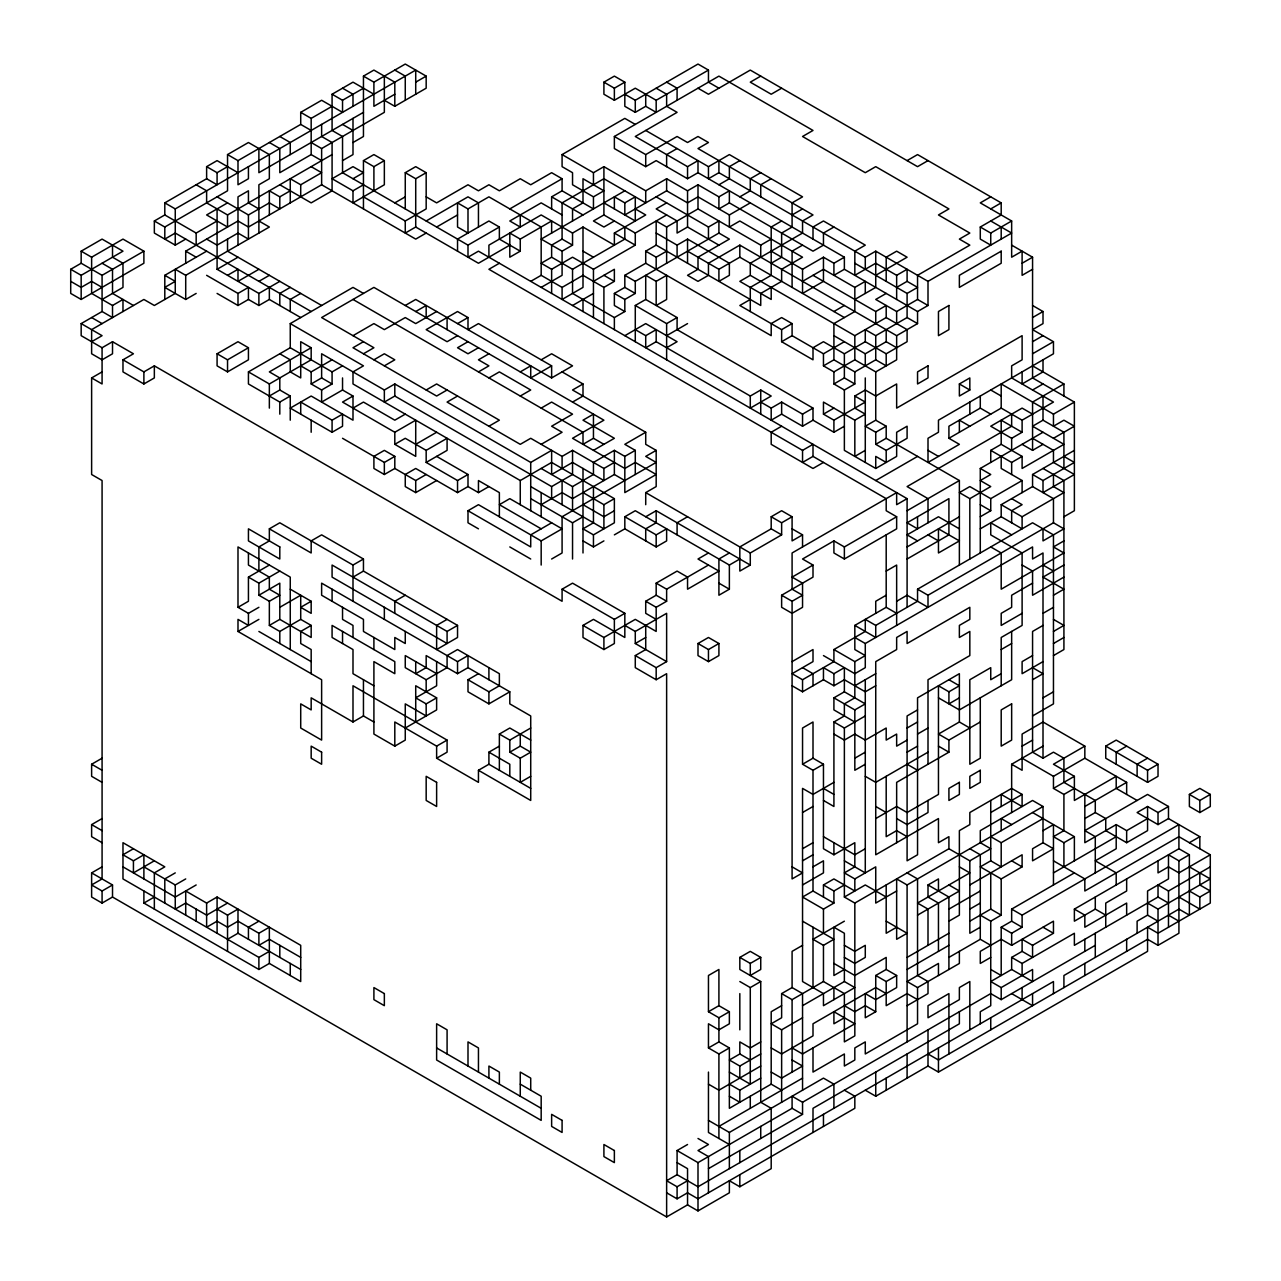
<?xml version="1.0" encoding="UTF-8"?>
<svg xmlns="http://www.w3.org/2000/svg" width="1281" height="1281" viewBox="0 0 1281 1281"><rect width="100%" height="100%" fill="white"/><g stroke="black" fill="none" stroke-linecap="round" stroke-linejoin="round"><path stroke-width="1.5" d="M185.713 239.099L175.257 245.135L154.344 233.062L154.344 220.989L164.801 214.952L164.801 202.878L206.625 178.732L206.625 166.658L217.081 160.621L237.994 172.695M154.344 220.989L164.801 227.025L227.538 190.805L227.538 154.585L248.434 142.511L269.346 154.585L269.346 178.732L258.89 184.768L258.89 233.062M311.171 130.454L300.715 124.417L300.715 112.344L321.627 100.27L342.539 112.344L342.539 100.27L363.452 88.197M520.262 251.172L509.806 257.209L509.806 233.062L520.262 239.099L520.262 251.172L499.366 239.099L499.366 227.025L467.997 245.135L342.539 172.695L342.539 136.491L332.083 130.454L332.083 94.234L352.996 82.16L373.908 94.234M352.996 142.527L363.452 136.491L363.452 76.123L373.908 70.087L394.804 82.16L394.804 106.307L384.348 100.27M81.167 251.172L102.08 239.099L122.976 251.172L81.167 275.319L70.711 269.282L70.711 293.429L81.167 299.45L143.888 263.245L143.888 251.172L122.976 239.099L91.624 257.209L81.167 251.172L81.167 263.245L102.08 275.319L143.888 251.172M206.625 166.658L217.081 172.695L227.538 166.658M227.538 154.585L237.994 160.621L300.715 124.417M300.715 112.344L311.171 118.38L332.083 106.307M363.452 76.123L373.908 82.16L405.26 64.05L426.173 76.123L426.173 88.197L394.804 106.307M70.711 269.282L81.167 263.245M164.801 202.878L175.257 208.915L415.717 70.087L415.717 94.234M363.452 112.344L258.89 172.695L258.89 148.548M394.804 94.234L373.908 106.307L373.908 82.16M415.717 82.16L426.173 76.123M227.538 202.878L206.625 214.952L227.538 227.025L227.538 214.952L206.625 202.878L206.625 190.805L196.169 184.768M321.627 160.621L311.171 154.585L279.802 172.695L279.802 148.548L269.346 142.511M311.171 142.511L321.627 148.548L384.348 112.344L384.348 76.123M164.801 214.952L196.169 233.062L217.081 220.989M227.538 214.952L332.083 154.585M102.08 299.466L122.976 287.392L122.976 263.245L112.52 257.209L112.52 245.135M185.713 263.245L185.713 251.172L237.994 220.989L248.434 227.025L321.627 184.768L415.717 239.099L426.173 233.062M217.081 196.842L248.434 214.952L269.346 202.878L279.802 208.915L279.802 196.842L290.259 190.805M290.259 202.878L290.259 178.732L300.715 184.768L321.627 172.695L311.171 166.658M342.539 160.621L352.996 154.585L352.996 118.38M122.976 359.817L143.888 371.89L154.344 365.854L154.344 377.927L143.888 383.964L122.976 371.89L122.976 359.817L133.432 353.78L112.52 341.707L102.08 347.743L81.167 335.67L81.167 323.597L102.08 311.523L112.52 317.56L112.52 305.486L91.624 293.429L91.624 257.209M112.52 305.486L122.976 299.466L122.976 311.523M164.801 299.466L164.801 275.319L206.625 251.172M363.452 208.915L363.452 160.621L373.908 154.585L384.348 160.621L384.348 184.768L352.996 202.878L352.996 190.805L332.083 178.732L352.996 166.658L363.452 172.695L352.996 178.732M112.52 341.707L112.52 353.78L102.08 359.817L91.624 353.78L91.624 329.633L143.888 299.466L154.344 305.486L175.257 293.429L175.257 269.282L185.713 275.319L269.346 227.025L258.89 220.989M363.452 160.621L373.908 166.658L384.348 160.621M91.624 341.707L102.08 335.67L81.167 323.597M217.081 208.915L217.081 269.282L237.994 257.209M352.996 190.805L363.452 184.768M164.801 275.319L175.257 281.356L164.801 287.392L185.713 299.466L196.169 293.429M227.538 275.319L237.994 269.282L237.994 281.356L258.89 269.282M405.26 208.915L405.26 172.695L415.717 166.658L426.173 172.695L426.173 208.915L405.26 220.989L363.452 196.842M405.26 172.695L415.717 178.732L426.173 172.695M760.738 957.403L750.282 963.424L750.282 975.498L760.738 969.461L760.738 957.403L750.282 951.367L739.826 957.403L739.826 969.461L760.738 981.534L760.738 1102.268L771.194 1108.305L771.194 1168.656L739.826 1186.766L729.369 1180.73L729.369 1192.803L698.001 1210.913L687.545 1204.877L666.632 1216.95L112.52 897.036L112.52 884.963L102.08 891L91.624 884.963L102.08 878.926L102.08 480.535L91.624 474.514L91.624 377.927L102.08 371.89M206.625 275.319L237.994 293.429L248.434 287.392L248.434 299.466L237.994 305.486L217.081 293.429M258.89 281.356L269.346 275.319M394.804 202.878L405.26 196.842M656.176 100.27L635.28 88.197L614.368 100.27L603.911 94.234L603.911 82.16L614.368 76.123L624.824 82.16L624.824 106.307L635.28 112.344L645.72 106.307L656.176 112.344L656.176 100.27L708.457 70.087L708.457 82.16L718.913 88.197M217.081 269.282L258.89 293.429L279.802 281.356M603.911 82.16L614.368 88.197L624.824 82.16M248.434 299.466L258.89 305.486L269.346 299.466L300.715 317.56M290.259 287.392L279.802 293.429L279.802 305.486M300.715 293.429L290.259 299.466L290.259 311.523M509.806 245.135L478.454 263.245L415.717 227.025L405.26 233.062L405.26 220.989M426.173 220.989L467.997 196.842L478.454 202.878L478.454 227.025M624.824 94.234L635.28 100.27L698.001 64.05L708.457 70.087M217.081 353.78L237.994 341.707L248.434 347.743L248.434 359.817L227.538 371.89L217.081 365.854L217.081 353.78L227.538 359.817L248.434 347.743M436.629 227.025L457.541 214.952M467.997 208.915L467.997 233.062L457.541 227.025L457.541 202.878L467.997 208.915L488.91 196.842L541.174 227.025L541.174 275.319L562.087 287.392L582.999 275.319L603.911 287.392L603.911 323.597M551.631 208.915L551.631 196.842L562.087 190.805L593.455 208.915L593.455 196.842L572.543 184.768L572.543 172.695L562.087 166.658L562.087 154.585L624.824 118.38L635.28 124.417M342.539 365.854L332.083 371.89L290.259 347.743L290.259 323.597L352.996 287.392L363.452 293.413M990.741 220.989L1011.654 233.062L928.004 281.356L928.004 305.486L917.548 311.523L844.371 269.282L844.371 257.209L698.001 172.695L687.545 178.732L656.176 160.621L645.72 166.658L614.368 148.548L614.368 136.491L718.913 76.123L813.003 130.454L802.547 136.491L865.283 172.695L875.74 166.658L948.917 208.915L938.461 214.952L969.829 233.062L959.373 239.099L969.829 245.135L917.548 275.319L917.548 299.45L896.652 311.523L875.74 299.45L886.196 293.429M509.806 208.915L562.087 178.732L562.087 190.805M279.802 414.147L279.802 402.074L248.434 383.964L248.434 371.89L290.259 347.743M562.087 154.585L593.455 172.695L603.911 166.658L645.72 190.805L666.632 178.732L687.545 190.805L698.001 184.768L718.913 196.842L729.369 190.805L729.369 202.878L813.003 251.172L823.459 245.135L823.459 233.062L833.915 227.025M760.738 76.123L750.282 82.16L771.194 94.234L781.634 88.197M248.434 371.89L269.346 383.964L311.171 359.817L311.171 347.743L269.346 371.89L279.802 377.927L279.802 390L290.259 396.037L290.259 420.184M614.368 136.491L645.72 154.585L677.089 136.491L687.545 142.511L698.001 136.491L708.457 142.511L698.001 148.548L813.003 214.952L802.547 220.989L802.547 233.062L750.282 263.245L750.282 275.319L739.826 281.356L771.194 299.45L771.194 287.392M352.996 335.67L373.908 323.597L384.348 329.633L405.26 317.56L415.717 323.597L436.629 311.523M405.26 305.486L415.717 299.45L551.631 377.927L572.543 365.854L551.631 353.78L541.174 359.817M520.262 239.099L551.631 220.989L551.631 233.062M593.455 196.842L603.911 190.805L582.999 178.732L582.999 202.878L572.543 208.915L572.543 220.989M677.089 148.548L666.632 154.585L666.632 166.658M269.346 396.037L279.802 390M300.715 365.854L311.171 371.89L332.083 359.817M363.452 341.707L352.996 347.743L436.629 396.037L447.085 390M415.717 311.523L426.173 305.486L426.173 317.56M499.366 263.245L488.91 269.282L802.547 450.368L813.003 444.331L813.003 456.388L886.196 498.645L886.196 510.719L896.652 516.755L896.652 528.829L844.371 559.012L833.915 552.976L833.915 540.902L844.371 546.939L896.652 516.755M624.824 190.805L541.174 239.099L562.087 251.172L572.543 245.135L572.543 233.062L582.999 227.025L614.368 245.135L614.368 233.062L645.72 214.952L635.28 208.915M279.802 402.074L290.259 396.037M311.171 371.89L311.171 383.964L321.627 377.927L332.083 383.964L332.083 371.89M363.452 353.78L373.908 347.743L321.627 317.56L373.908 287.392L603.911 420.184L572.543 438.294L624.824 468.462L635.28 462.425L656.176 474.498L624.824 492.609L624.824 456.388L635.28 450.352L635.28 474.498M645.72 190.805L645.72 202.878L603.911 178.732L562.087 202.878L562.087 239.099L551.631 245.135L551.631 257.209L572.543 269.282L624.824 239.099L624.824 227.025M666.632 214.952L635.28 233.062L603.911 214.952L593.455 220.989L603.911 227.025L614.368 220.989M614.368 208.915L614.368 196.842L624.824 202.878L635.28 196.842L635.28 220.989L603.911 202.878M656.176 88.197L666.632 94.234L666.632 106.307L677.089 112.344L635.28 136.491L687.545 166.658L698.001 160.621L698.001 172.695M311.171 383.964L321.627 390L332.083 383.964M373.908 359.817L384.348 353.78L394.804 359.817L384.348 365.854M551.631 257.209L541.174 263.245L551.631 269.282L572.543 257.209L593.455 269.282L635.28 245.135L635.28 233.062M750.282 202.878L729.369 214.952L698.001 196.842L687.545 202.878L666.632 190.805L624.824 214.952L624.824 202.878M645.72 130.454L708.457 166.658L729.369 154.585L802.547 196.842L792.09 202.878L792.09 227.025L781.634 233.062L781.634 257.209L771.194 263.245M300.715 414.147L300.715 402.074L332.083 420.184L342.539 414.147L342.539 426.221L332.083 432.257L290.259 408.111L311.171 396.037L352.996 420.184L352.996 396.037L342.539 390L321.627 402.074L321.627 390M457.541 323.597L467.997 317.56L467.997 329.633L478.454 323.597L551.631 365.854L551.631 377.927M530.718 281.356L541.174 275.319M666.632 202.878L656.176 208.915L677.089 220.989L677.089 233.062L687.545 227.025L718.913 245.135M718.913 160.621L718.913 172.695L708.457 178.732L708.457 166.658M739.826 160.621L729.369 166.658L729.369 178.732L718.913 184.768M352.996 396.037L342.539 402.074L394.804 432.257L415.717 420.184L415.717 456.388L394.804 444.331L394.804 432.257M457.541 335.67L447.085 341.707L426.173 329.633L457.541 311.523L467.997 317.56M541.174 287.392L562.087 275.319L562.087 251.172M352.996 408.111L363.452 402.074L394.804 420.184L405.26 414.147M321.627 377.927L321.627 353.78L384.348 390L394.804 383.964L530.718 462.425L551.631 450.352L551.631 474.498L572.543 462.425L603.911 480.535L603.911 468.462L572.543 450.352L562.087 456.388L530.718 438.294L520.262 444.331L447.085 402.074L457.541 396.037M467.997 341.707L457.541 347.743L467.997 353.78L478.454 347.743M729.369 214.952L729.369 227.025L739.826 220.989L802.547 257.209L781.634 269.282L781.634 281.356L760.738 293.429L760.738 305.486L656.176 245.135L656.176 220.989L666.632 227.025L698.001 208.915L760.738 245.135L771.194 239.099M760.738 172.695L750.282 178.732L750.282 190.805L739.826 196.842M572.543 450.352L572.543 474.498L551.631 486.572L394.804 396.037L384.348 402.074L384.348 390M593.455 281.356L614.368 269.282L614.368 281.356L603.911 287.392M917.548 311.523L917.548 323.597L896.652 335.67L739.826 245.135L708.457 263.245L708.457 275.319L698.001 281.356L687.545 275.319L698.001 269.282L698.001 257.209L729.369 239.099L718.913 233.062L635.28 281.356L635.28 293.429L624.824 299.466L624.824 311.523L614.368 305.502L614.368 293.429L624.824 287.392L624.824 275.319L645.72 263.245L645.72 251.172L656.176 245.135M729.369 202.878L718.913 208.915L718.913 196.842M771.194 178.732L760.738 184.768L760.738 196.842M426.173 390L436.629 383.964L499.366 420.184L488.91 426.221M488.91 353.78L478.454 359.817L488.91 365.854L478.454 371.89M572.543 305.502L593.455 293.429M645.72 251.172L656.176 257.209L666.632 251.172M656.176 233.062L677.089 245.135L687.545 239.099L729.369 263.245L729.369 275.319L718.913 281.356L718.913 269.282L687.545 251.172M656.176 196.842L708.457 227.025L718.913 220.989L718.913 233.062M488.91 377.927L499.366 371.89L530.718 390L520.262 396.037M656.176 281.356L666.632 275.319L666.632 299.466L656.176 305.486L656.176 281.356L645.72 275.319L645.72 299.466L677.089 317.56L677.089 329.633L813.003 408.111L813.003 420.184L833.915 432.257L844.371 426.221M394.804 444.331L405.26 438.294L426.173 450.352L447.085 438.294L447.085 450.368L426.173 462.425L426.173 450.352M520.262 371.89L530.718 365.854L530.718 377.927L551.631 365.854M572.543 269.282L572.543 293.429L614.368 317.56L624.824 311.523M635.28 341.707L635.28 305.486L645.72 299.466M781.634 220.989L771.194 227.025L771.194 275.319L750.282 287.392L750.282 311.523M792.09 214.952L802.547 208.915M258.89 571.086L258.89 546.939L269.346 540.902L269.346 528.829L279.802 522.792L352.996 565.049L363.452 559.012L363.452 571.086L457.541 625.4L457.541 637.474L436.629 649.547L436.629 625.4L447.085 619.364M342.539 438.294L384.348 462.425L394.804 456.388L394.804 468.462L384.348 474.498L373.908 468.462L373.908 456.388L384.348 450.368L394.804 456.388M415.717 444.331L436.629 432.257M718.913 269.282L739.826 257.209L844.371 317.56M907.092 160.621L917.548 154.585L1001.198 202.878L1001.198 214.952L980.285 227.025L980.285 239.099L990.741 245.135L990.741 233.062L980.285 227.025M624.824 335.67L645.72 323.597L677.089 341.707L666.632 347.743M928.004 160.621L917.548 166.658L750.282 70.087L708.457 94.234L698.001 88.197M645.72 335.67L656.176 329.633L656.176 341.707L645.72 347.743L645.72 335.67L635.28 329.633M635.28 305.486L666.632 323.597L677.089 317.56M802.547 245.135L792.09 251.172L792.09 287.392M290.259 649.547L290.259 577.123L237.994 546.939L237.994 607.306L248.434 601.269L248.434 577.123L269.346 565.049M394.804 468.462L415.717 480.535L426.173 474.498M541.174 408.111L551.631 402.074L572.543 414.147L551.631 426.221L562.087 432.257L541.174 444.331M572.543 402.074L582.999 396.037L582.999 383.964L572.543 390L645.72 432.257L645.72 444.331L656.176 450.368L656.176 486.572L645.72 492.609L645.72 504.682M666.632 335.67L687.545 323.597M248.434 577.123L258.89 583.159L279.802 571.086M488.91 486.572L478.454 492.609L467.997 486.572L457.541 492.609L415.717 468.462L405.26 474.498L405.26 486.572L415.717 492.609L436.629 480.535M750.282 299.466L739.826 305.486L781.634 329.633L792.09 323.597L792.09 335.67L781.634 341.707L781.634 329.633M771.194 251.172L802.547 269.282L823.459 257.209L833.915 263.245L844.371 257.209M258.89 583.159L258.89 595.233L279.802 583.159L279.802 619.38L311.171 637.474L311.171 625.416L300.715 619.38L300.715 595.233L279.802 607.306M426.173 462.425L457.541 480.535L467.997 474.498L467.997 486.572M802.547 281.356L823.459 269.282L854.827 287.392L865.283 281.356L865.283 293.429M237.994 607.306L248.434 613.343L258.89 607.306M258.89 595.233L269.346 601.269L279.802 595.233L269.346 589.196L269.346 577.123L248.434 565.049L248.434 552.976M844.371 269.282L833.915 275.319L833.915 263.245M718.913 172.695L865.283 257.209L875.74 251.172L928.004 281.356M248.434 613.343L248.434 625.416L237.994 619.38L237.994 631.453L258.89 619.38M990.741 196.842L980.285 202.878L1011.654 220.989L1011.654 257.209L1022.11 251.172L1022.11 275.319L1032.566 269.282M269.346 601.269L269.346 625.416L279.802 619.38M311.171 601.269L300.715 607.306L311.171 613.343L311.171 601.269L290.259 589.196M352.996 577.123L363.452 571.086M478.454 528.829L467.997 522.792L467.997 510.719L478.454 504.682L541.174 540.902L562.087 528.829L509.806 498.645L499.366 504.682L541.174 528.829M520.262 504.682L520.262 480.535L551.631 462.425L614.368 498.645L614.368 522.792L593.455 534.866L593.455 546.939L603.911 540.902M593.455 450.352L614.368 438.294L582.999 420.184L593.455 414.147L593.455 438.294L582.999 444.331L582.999 432.257L352.996 299.45M875.74 275.319L907.092 257.209L896.652 251.172L886.196 257.209L886.196 281.356M990.741 208.915L1001.198 202.878M269.346 625.416L279.802 631.453L300.715 619.38M833.915 311.523L844.371 305.486M854.827 299.45L875.74 287.392L875.74 251.172M813.003 239.099L813.003 227.025L823.459 220.989L865.283 245.135L854.827 251.172L854.827 275.319L875.74 263.245L896.652 275.319L907.092 269.282L907.092 281.356L896.652 287.392M311.171 625.416L300.715 631.453L300.715 643.51L311.171 649.547L311.171 673.694M624.824 456.388L614.368 450.352L593.455 462.425L593.455 474.498L572.543 486.572L541.174 468.462M645.72 432.257L624.824 444.331L635.28 450.352M990.741 233.062L1011.654 220.989M102.08 782.355L91.624 776.318L91.624 764.245L102.08 758.208M541.174 504.682L562.087 492.609L572.543 498.645L614.368 474.498L614.368 450.352M603.911 468.462L614.368 462.425M813.003 275.319L875.74 311.523L886.196 305.486L886.196 317.56L854.827 335.67L750.282 275.319M854.827 263.245L907.092 293.429L917.548 287.392L907.092 281.356M405.26 595.233L394.804 601.269L394.804 613.343M656.176 450.368L645.72 456.388L656.176 462.425L562.087 516.755L562.087 552.976L551.631 559.012M750.282 396.037L760.738 390L771.194 396.037L750.282 408.111L750.282 396.037L656.176 341.707M792.09 335.67L823.459 353.78L844.371 341.707M551.631 522.792L530.718 534.866L530.718 546.939L467.997 510.719M823.459 353.78L823.459 365.854L833.915 359.817L854.827 371.89L875.74 359.817L886.196 365.854L886.196 353.78L865.283 341.707L844.371 353.78L823.459 341.707L813.003 347.743L813.003 359.817L781.634 341.707M865.283 341.707L865.283 329.633L875.74 335.67L907.092 317.56L917.548 323.597M530.718 498.645L572.543 522.792L582.999 516.755M582.999 492.609L603.911 504.682L614.368 498.645M760.738 402.074L771.194 408.111L781.634 402.074L802.547 414.147L813.003 408.111M823.459 365.854L833.915 371.89L854.827 359.817L875.74 371.89L896.652 359.817L896.652 335.67M833.915 335.67L865.283 353.78L886.196 341.707L896.652 347.743M1022.11 263.245L1032.566 257.209L1032.566 377.927L1074.375 402.074L1074.375 510.719L1063.919 516.755M614.368 510.719L603.911 516.755L582.999 504.682M813.003 420.184L802.547 426.221L781.634 414.147L771.194 420.184L771.194 408.111M833.915 371.89L833.915 383.964L844.371 377.927L854.827 383.964L854.827 371.89M886.196 353.78L907.092 341.707L907.092 329.633L886.196 317.56M102.08 842.706L91.624 836.669L91.624 824.612L102.08 818.575M614.368 534.866L624.824 528.829L624.824 516.755L635.28 510.719L729.369 565.049L739.826 559.012M781.634 426.221L771.194 432.257L771.194 444.331L813.003 468.462L823.459 462.425M833.915 383.964L844.371 390L854.827 383.964M447.085 631.437L447.085 643.51L332.083 577.123L332.083 565.049L447.085 631.437L457.541 625.4M645.72 516.755L656.176 510.719L750.282 565.049L750.282 552.976L781.634 534.866L781.634 522.792L792.09 516.755L792.09 540.902L802.547 534.866L802.547 546.939M990.741 414.147L980.285 408.111L948.917 426.221L948.917 438.294L1001.198 408.111L1022.11 420.184L1053.462 402.074L1011.654 377.927L1011.654 365.854L1022.11 359.817L1022.11 335.67L896.652 408.111L896.652 383.964L875.74 396.037L865.283 390L854.827 396.037L854.827 408.111L865.283 414.147L854.827 420.184L823.459 402.074L823.459 414.147L833.915 408.111M823.459 414.147L833.915 420.184L865.283 402.074L854.827 396.037M562.087 589.196L572.543 583.159L624.824 613.327L624.824 637.474L593.455 619.364L582.999 625.4L582.999 637.474L603.911 649.547L614.368 643.51L614.368 619.364L562.087 589.196L562.087 601.269L154.344 365.854M624.824 516.755L656.176 534.866L666.632 528.829L666.632 540.902L656.176 546.939L624.824 528.829M687.545 516.755L677.089 522.792L677.089 534.866M1032.566 317.56L1043.006 311.523L1043.006 323.597L1032.566 329.633L1053.462 341.707L1053.462 353.78L938.461 420.184L938.461 432.257L928.004 438.294L928.004 462.441L959.373 444.331L948.917 438.294M112.52 897.036L102.08 903.073L91.624 897.036L91.624 872.889L102.08 866.853M133.432 848.743L122.976 854.779L133.432 860.816L143.888 854.779L143.888 878.926M237.994 631.453L321.627 679.731L321.627 740.098L300.715 728.024L300.715 703.877L311.171 709.914L311.171 697.841L352.996 721.988L363.452 715.951L373.908 721.988M436.629 673.694L405.26 655.584L405.26 667.657L426.173 679.731L447.085 667.657L447.085 655.584L457.541 649.547L499.366 673.694L499.366 685.767L488.91 691.804L467.997 679.731L467.997 691.804L488.91 703.877L509.806 691.804L467.997 667.657L457.541 673.694L426.173 655.584L426.173 667.657L415.717 673.694L415.717 661.62M405.26 631.437L405.26 643.51L394.804 637.474L394.804 649.547L363.452 631.437L363.452 619.38L321.627 595.233L321.627 583.159L457.541 661.62L467.997 655.584L467.997 667.657M813.003 456.388L802.547 462.425L802.547 450.368M886.196 426.221L875.74 420.184L865.283 426.221L875.74 432.257L886.196 426.221L886.196 438.294L959.373 480.535L959.373 565.049M959.373 383.964L969.829 377.927L969.829 390L959.373 396.037L959.373 383.964L969.829 390M1032.566 341.707L1043.006 335.67M154.344 860.816L133.432 872.889L133.432 860.816M436.629 661.62L436.629 685.767L415.717 697.841L426.173 703.877L436.629 697.841L436.629 709.914L405.26 728.024M467.997 679.731L478.454 673.694M865.283 450.368L854.827 456.404L854.827 420.184M875.74 432.257L875.74 444.331L886.196 438.294M1032.566 353.78L1053.462 341.707M656.176 583.159L666.632 589.196L666.632 601.253L656.176 595.233L656.176 583.159L677.089 571.086L687.545 577.123L687.545 589.196L718.913 571.086L698.001 559.012L708.457 552.976M750.282 565.049L739.826 571.086L739.826 546.939L771.194 528.829L771.194 516.755L781.634 510.719L792.09 516.755M875.74 444.331L886.196 450.368L907.092 438.294L907.092 426.221L896.652 432.257L896.652 456.404L875.74 468.462L844.371 450.368L844.371 390M175.257 872.889L164.801 878.926L164.801 903.073M373.908 685.767L352.996 673.694L352.996 649.547L332.083 637.474L332.083 625.416L394.804 661.62L394.804 673.694L373.908 661.62L373.908 734.061L394.804 746.134L405.26 740.098L405.26 703.877L426.173 715.951L426.173 703.877M614.368 619.364L624.824 613.327M656.176 619.364L645.72 613.327L645.72 601.253L656.176 595.233M666.632 589.196L708.457 565.049M729.369 552.976L718.913 559.012L718.913 595.233L729.369 589.196L729.369 565.049M143.888 891L143.888 903.073L154.344 897.036M143.888 866.853L175.257 884.963L185.713 878.926M582.999 625.4L603.911 637.474L635.28 619.364L656.176 631.437L656.176 607.29L666.632 601.253M875.74 480.535L917.548 456.404M1032.566 390L1043.006 383.964M196.169 884.963L175.257 897.036L122.976 866.853M436.629 746.134L447.085 740.098L447.085 752.171L436.629 758.208L436.629 746.134L394.804 721.988L394.804 746.134M666.632 661.62L635.28 643.51L635.28 631.437L666.632 613.327L666.632 661.62L656.176 667.657L635.28 655.584L635.28 667.657L656.176 679.731L666.632 673.694L666.632 1216.95M1063.919 396.037L1063.919 383.964L1032.566 402.074L1032.566 450.368L1022.11 444.331M635.28 643.51L645.72 637.474M185.713 915.146L185.713 891L206.625 903.073L217.081 897.036L300.715 945.33L300.715 981.55L269.346 963.44L258.89 969.477L143.888 903.073M499.366 770.281L499.366 734.061L509.806 728.024L530.718 740.098M635.28 655.584L645.72 649.547L645.72 625.4M833.915 540.902L802.547 559.012L813.003 565.049L813.003 577.123L781.634 595.233L781.634 607.306L792.09 613.327L802.547 607.306L802.547 583.159L792.09 577.123L813.003 565.049M907.092 607.306L907.092 498.645L896.652 504.682L896.652 492.609L792.09 552.976L792.09 589.196L802.547 595.233L792.09 601.269L781.634 595.233M990.741 462.441L990.741 450.368L1001.198 444.331L1022.11 456.404L1022.11 468.462L1063.919 444.331L1032.566 426.221L1043.006 420.184L1063.919 432.257L1063.919 468.478M1032.566 414.147L1022.11 408.111L990.741 426.221L1011.654 438.294L1022.11 432.257L1022.11 420.184M1001.198 408.111L1001.198 383.964L1053.462 414.147L1074.375 402.074M227.538 903.073L206.625 915.146L185.713 903.073L175.257 909.11L175.257 884.963M530.718 788.391L488.91 764.245L488.91 752.171L499.366 746.134M499.366 734.061L509.806 740.098L530.718 728.024M907.092 510.719L959.373 480.535M980.285 552.976L980.285 468.462L1043.006 432.257M217.081 909.11L227.538 915.146L237.994 909.11L237.994 933.257L300.715 969.477M436.629 758.208L478.454 782.355L478.454 770.281L488.91 764.245M509.806 752.171L520.262 746.134L530.718 752.171L520.262 758.208L509.806 752.171L509.806 740.098M698.001 643.51L708.457 637.474L718.913 643.51L718.913 655.584L708.457 661.62L698.001 655.584L698.001 643.51L708.457 649.547L718.913 643.51M990.741 450.368L1011.654 462.441L1022.11 456.404M1032.566 450.368L1043.006 444.331M1053.462 438.294L1074.375 426.221L1063.919 420.184L1053.462 426.221L1053.462 414.147M980.285 516.755L990.741 510.719L990.741 498.645L969.829 486.572L959.373 492.609L969.829 498.645L990.741 486.572L980.285 480.535L990.741 474.498L980.285 468.462M227.538 939.293L237.994 933.257M258.89 921.183L248.434 927.22L248.434 939.293M907.092 546.939L959.373 516.755M990.741 498.645L1022.11 480.535L1022.11 492.609M980.285 528.829L1001.198 516.755L1001.198 504.682L1032.566 486.572L1032.566 474.498L1074.375 450.368M206.625 903.073L206.625 927.22L217.081 921.183L227.538 927.22L237.994 921.183L258.89 933.257L269.346 927.22L269.346 963.44M530.718 776.318L520.262 782.355L520.262 758.208M886.196 571.086L896.652 565.049L896.652 625.4M907.092 559.012L948.917 534.866L948.917 498.645L907.092 522.792L917.548 528.829L917.548 516.755M1032.566 474.498L1043.006 480.535L1074.375 462.441L1063.919 456.404M154.344 909.11L154.344 872.889L164.801 866.853L122.976 842.706L122.976 878.926L258.89 957.403L269.346 951.367M886.196 595.233L875.74 601.269L875.74 613.343M1001.198 504.682L1022.11 516.755L1063.919 492.609L1053.462 486.572L1053.462 474.498M792.09 661.62L813.003 649.547L813.003 661.62L792.09 673.694L802.547 679.731L833.915 661.62L833.915 649.547L865.283 631.437L865.283 619.364L875.74 625.4L917.548 601.269L917.548 589.196L1032.566 522.792L1053.462 534.866L1053.462 703.877L1032.566 715.951M833.915 649.547L854.827 661.62L865.283 655.584L854.827 649.547L854.827 625.4L886.196 607.306L886.196 534.866M896.652 601.269L907.092 595.233L928.004 607.306L928.004 595.233L917.548 589.196M928.004 595.233L1053.462 522.792L1063.919 528.829L1043.006 540.902L1043.006 528.829M854.827 637.474L865.283 643.51L1032.566 546.939L1032.566 559.012L1043.006 552.976L1043.006 758.208L1053.462 752.171L1063.919 758.208L1063.919 782.355L1095.287 800.465L1095.287 812.538L1084.831 818.575M792.09 685.767L802.547 691.804L823.459 679.731L833.915 685.767L844.371 679.731L865.283 691.804L875.74 685.767M823.459 679.731L823.459 667.657L833.915 673.694L844.371 667.657L844.371 691.804L865.283 703.877L854.827 709.914L833.915 697.841L833.915 709.914L854.827 721.988M1063.919 540.902L1053.462 546.939L1063.919 552.976L1001.198 589.196L1001.198 552.976L990.741 546.939M833.915 697.841L844.371 691.804M854.827 685.767L875.74 673.694M1032.566 583.159L1011.654 595.233L1011.654 607.306L1001.198 613.343L1001.198 625.416L1022.11 613.343M1063.919 565.049L1043.006 577.123L1063.919 589.196L1053.462 595.233M1063.919 577.123L1032.566 595.233L1032.566 571.086L1022.11 565.049M823.459 800.449L833.915 806.486L833.915 721.988L844.371 715.951L844.371 703.877L854.827 697.841L854.827 661.62M1043.006 842.706L1053.462 848.743L1032.566 860.816L1032.566 848.743L1043.006 842.706L1043.006 806.502L1032.566 800.465L980.285 830.632L980.285 842.706L990.741 848.743L969.829 860.816L948.917 848.743L854.827 903.073L844.371 897.036L844.371 728.024L865.283 715.951M1043.006 613.343L1053.462 607.306M813.003 758.208L813.003 721.988L802.547 728.024L802.547 764.245L813.003 758.208L823.459 764.245L823.459 848.743L833.915 854.779L854.827 842.706L854.827 866.853L844.371 872.889L854.827 878.926L875.74 866.853L875.74 903.073L896.652 891M1001.198 649.547L1011.654 643.51M1043.006 625.416L1032.566 631.453L1032.566 752.171L1043.006 758.208M802.547 764.245L813.003 770.281L823.459 764.245M917.548 709.914L907.092 715.951L907.092 860.816L917.548 854.779L917.548 697.841L959.373 673.694L959.373 721.988L938.461 734.061L948.917 740.098L980.285 721.988M875.74 818.559L896.652 806.486L907.092 812.522L938.461 794.428L938.461 685.767L948.917 691.804L959.373 685.767L948.917 679.731M1053.462 631.453L1063.919 625.416L1053.462 619.38M854.827 758.208L865.283 752.171M907.092 728.024L917.548 721.988M959.373 697.841L948.917 703.877L948.917 691.804M1001.198 673.694L990.741 679.731L990.741 667.657L969.829 679.731L969.829 764.245L980.285 758.208L980.285 697.841M1032.566 655.584L1022.11 661.62L1022.11 673.694L1043.006 661.62M1053.462 643.526L1063.919 637.49M833.915 782.355L813.003 794.412L802.547 788.391L802.547 981.534L823.459 993.608L823.459 1005.681L854.827 987.571L844.371 981.534L802.547 1005.681M865.283 764.245L854.827 770.281L854.827 709.914M907.092 740.098L896.652 746.134L896.652 734.061L886.196 740.098L886.196 728.024L865.283 740.098L854.827 734.061L844.371 740.098L833.915 734.061M917.548 734.061L928.004 728.024M1053.462 655.584L1063.919 649.547L1063.919 480.535L1043.006 468.462M802.547 812.522L813.003 806.486M907.092 752.171L917.548 746.134M1032.566 679.731L1043.006 673.694L1032.566 667.657M928.004 752.171L875.74 782.355L865.283 776.318M948.917 740.098L948.917 752.171L896.652 782.355L896.652 842.706M1043.006 697.841L1053.462 691.804M802.547 848.743L813.003 842.706M802.547 860.816L813.003 854.779M813.003 866.853L823.459 860.816L823.459 872.889L802.547 884.963M1022.11 746.134L1032.566 740.098M865.283 848.743L854.827 854.779L823.459 836.669M1011.654 812.538L1011.654 764.245L1043.006 746.134M833.915 903.073L813.003 891L802.547 897.036L823.459 909.11L833.915 903.073L833.915 891L823.459 884.963L823.459 897.036M823.459 884.963L833.915 878.926L854.827 891L854.827 878.926M833.915 891L844.371 884.963M1126.656 794.428L1126.656 782.355L1084.831 758.208L1084.831 746.134L1053.462 764.245L1074.375 776.318L1074.375 800.465L1116.199 776.318L1116.199 788.391L1137.112 800.465M844.371 897.036L865.283 884.963L886.196 897.036M990.741 812.522L1022.11 794.428L1022.11 806.502L1001.198 794.428L1001.198 806.486M1022.11 758.208L1053.462 776.318L1084.831 758.208M1105.743 746.134L1116.199 740.098L1158.024 764.245L1158.024 776.318L1147.568 782.355L1105.743 758.208L1105.743 746.134L1147.568 770.281L1158.024 764.245M1053.462 776.318L1053.462 788.391L1074.375 776.318M1126.656 746.134L1116.199 752.171L1116.199 764.245M802.547 945.33L792.09 951.367L792.09 987.571L802.547 993.608L802.547 1090.195M844.371 921.183L813.003 939.293L823.459 945.33L833.915 939.293L802.547 921.183M886.196 921.183L907.092 933.257L896.652 939.293L896.652 878.926L907.092 884.963L1043.006 806.502M1053.462 788.391L1063.919 794.428L1074.375 788.391M718.913 1005.681L718.913 969.461L708.457 975.498L708.457 1011.718L718.913 1005.681L729.369 1011.718L729.369 1023.791L718.913 1029.828L708.457 1023.791L708.457 1047.938L718.913 1053.975L729.369 1047.938L729.369 1108.305L771.194 1084.158L781.634 1090.195M739.826 981.534L750.282 987.571L760.738 981.534M938.461 951.367L938.461 903.073L928.004 897.036L928.004 884.963L938.461 878.926L938.461 891M990.741 836.669L1001.198 842.706L1043.006 818.559M1147.568 758.208L1137.112 764.245L1137.112 776.318M708.457 1011.718L718.913 1017.755L729.369 1011.718M990.741 800.465L990.741 860.816L980.285 866.853L1001.198 878.926L1022.11 866.853L1022.11 854.779L969.829 884.963M1043.006 830.632L1053.462 824.596L1053.462 884.963M1084.831 806.502L1126.656 782.355M802.547 1017.755L781.634 1029.828L771.194 1023.791L781.634 1017.755L781.634 993.608L792.09 987.571M896.652 927.22L886.196 933.257L886.196 884.963M917.548 915.146L959.373 891L948.917 884.963M708.457 1047.938L718.913 1041.901L729.369 1047.938M781.634 1005.681L771.194 1011.718L771.194 1084.158M781.634 993.608L792.09 999.644L823.459 981.534L844.371 993.608L844.371 1041.901L854.827 1035.865L854.827 903.073M844.371 969.461L833.915 975.498L833.915 927.22L844.371 933.257L844.371 981.534M948.917 909.11L980.285 891M1063.919 794.428L1063.919 830.632L1053.462 836.669L1063.919 842.706L1074.375 836.669L1074.375 860.816M948.917 921.183L959.373 915.146L959.373 830.632L969.829 824.596L969.829 812.522L1011.654 788.391L1022.11 794.428M969.829 909.11L980.285 903.073M1147.568 818.575L1126.656 830.632L1116.199 824.596L1084.831 842.706L1084.831 794.428M1168.48 806.502L1158.024 812.538L1147.568 806.502L1137.112 812.538L1158.024 824.596L1168.48 818.575L1168.48 806.502L1147.568 794.428L1084.831 830.632L1095.287 836.669L1095.287 872.889M750.282 1060.011L739.826 1053.975L729.369 1060.011L739.826 1066.048L760.738 1053.975M760.738 1041.901L750.282 1047.938L739.826 1041.901L739.826 1053.975M875.74 975.498L886.196 969.461L896.652 975.498L896.652 987.571L875.74 999.644L865.283 993.608L865.283 1017.755L875.74 1011.718L875.74 975.498L886.196 981.534L896.652 975.498M907.092 957.403L948.917 933.257M969.829 921.183L990.741 909.11L990.741 872.889M1053.462 872.889L1116.199 836.669M1189.376 794.428L1199.833 788.391L1210.289 794.428L1210.289 806.502L1199.833 812.538L1189.376 806.502L1189.376 794.428L1199.833 800.465L1210.289 794.428M907.092 969.477L948.917 945.33M980.285 927.22L969.829 933.257L969.829 860.816M980.285 915.146L990.741 921.183L1001.198 915.146L1001.198 878.926M990.741 969.477L1001.198 975.514L1001.198 927.22L1011.654 921.183L1011.654 909.11L1074.375 872.889M1095.287 812.538L1105.743 818.559L1105.743 830.632L1126.656 842.706L1147.568 830.632L1147.568 806.502M760.738 1066.048L718.913 1090.195L708.457 1084.158M844.371 1017.755L833.915 1023.791L833.915 1011.718L854.827 1023.791L802.547 1053.975L792.09 1047.938M948.917 957.403L980.285 939.293L990.741 945.33M1011.654 909.11L1022.11 915.146L1178.92 824.596L1178.92 848.743L1189.376 854.779L1189.376 915.146L1178.92 909.11L1063.919 975.514L1063.919 987.571M729.369 1084.158L739.826 1090.195L760.738 1078.122M938.461 975.498L938.461 963.44L907.092 981.534L917.548 987.571L959.373 963.44L959.373 951.367M1001.198 927.22L1011.654 933.257L1022.11 927.22L1022.11 915.146M907.092 1005.681L928.004 993.608L928.004 981.534L917.548 975.498L917.548 878.926L907.092 872.889M990.741 957.403L980.285 963.44L980.285 951.367L1001.198 939.293L1011.654 945.33L1053.462 921.183L1053.462 933.257L1032.566 945.33L1022.11 939.293L1022.11 951.367L1032.566 957.403L1032.566 945.33M1105.743 915.146L1095.287 909.11L1074.375 921.183L1074.375 909.11L1178.92 848.743M1189.376 842.706L1199.833 836.669L1168.48 818.575M1053.462 993.608L1053.462 981.55L698.001 1186.766L677.089 1174.693L677.089 1150.546L687.545 1144.509M718.913 1126.415L802.547 1078.122M1011.654 969.477L1032.566 981.534L1032.566 969.477L1001.198 987.571L990.741 981.534L1011.654 969.477L1011.654 957.403L1022.11 951.367M1137.112 933.257L1137.112 921.183L1147.568 915.146L1147.568 891L1168.48 878.926L1168.48 854.779L1178.92 860.816L1189.376 854.779M708.457 1120.379L729.369 1132.436L823.459 1078.122L833.915 1084.158L833.915 1108.305M1011.654 957.403L1022.11 963.44L1074.375 933.257L1074.375 945.33L1158.024 897.036L1168.48 903.073M865.283 1090.195L875.74 1096.232L928.004 1066.048L938.461 1072.085L1147.568 951.367L1147.568 927.22L1158.024 933.257L1210.289 903.073L1210.289 854.779L1178.92 872.889L1168.48 866.853L1158.024 872.889L1158.024 860.816M677.089 1174.693L666.632 1180.73L677.089 1186.766L687.545 1180.73M677.089 1150.546L698.001 1162.62L792.09 1108.305L802.547 1114.342L802.547 1102.268L792.09 1096.232L792.09 1108.305M802.547 1102.268L990.741 993.608L1001.198 999.644L1095.287 945.33M1158.024 897.036L1158.024 884.963L1168.48 891L1210.289 866.853M708.457 1168.656L802.547 1114.342M1147.568 903.073L1158.024 909.11L1210.289 878.926L1189.376 866.853M666.632 1192.803L677.089 1198.84L687.545 1192.803L698.001 1198.84L854.827 1108.305L854.827 1096.232L844.371 1090.195M1189.376 891L1199.833 897.036L1210.289 891L1199.833 884.963L1199.833 872.889M928.004 1053.975L938.461 1060.011L1147.568 939.293L1158.024 945.33L1178.92 933.257L1178.92 860.816M1011.654 245.135L1032.566 257.209M666.632 82.16L677.089 88.197L677.089 100.27M1032.566 305.502L1043.006 311.523M917.548 299.45L928.004 305.486M1032.566 365.854L1063.919 383.964M990.741 390L1001.198 396.037M394.804 70.087L405.26 76.123L405.26 100.27M1022.11 432.257L1001.198 420.184L1001.198 444.331M1032.566 438.294L1053.462 450.368L1053.462 462.441L1074.375 474.498L1043.006 492.609L1043.006 480.535M562.087 178.732L551.631 172.695L530.718 184.768L520.262 178.732L499.366 190.805L488.91 184.768L478.454 190.805L467.997 184.768L436.629 202.878L426.173 196.842M792.09 323.597L781.634 317.56L771.194 323.597L771.194 335.67L645.72 263.245M969.829 426.221L959.373 420.184L959.373 432.257M551.631 196.842L582.999 214.952M614.368 233.062L635.28 245.135M342.539 88.197L352.996 94.234L352.996 106.307M562.087 214.952L541.174 202.878L509.806 220.989L520.262 227.025L520.262 214.952M1022.11 480.535L1001.198 468.462L1001.198 456.404M1032.566 486.572L1053.462 498.645L1053.462 522.792M332.083 94.234L342.539 100.27M572.543 233.062L541.174 214.952L488.91 245.135L488.91 257.209M562.087 239.099L572.543 245.135M582.999 251.172L593.455 257.209M624.824 275.319L635.28 281.356M928.004 450.368L938.461 456.404M1011.654 498.645L1022.11 504.682L1011.654 510.719L1011.654 522.792M342.539 124.417L352.996 130.454M603.911 275.319L614.368 281.356M624.824 287.392L635.28 293.429M499.366 227.025L488.91 220.989L457.541 239.099L457.541 251.172M614.368 293.429L624.824 299.466M980.285 504.682L990.741 510.719M1001.198 516.755L1022.11 528.829L1022.11 516.755M1011.654 534.866L990.741 522.792L990.741 534.866L1022.11 552.976L1022.11 625.416L1001.198 637.474L1001.198 685.767M1043.006 565.049L1053.462 571.086M279.802 136.491L290.259 142.511L290.259 154.585M907.092 498.645L478.454 251.172L467.997 257.209L467.997 245.135M959.373 528.829L938.461 516.755L907.092 534.866L917.548 540.902M928.004 534.866L938.461 540.902M279.802 184.768L311.171 202.878L332.083 190.805L332.083 142.511L321.627 136.491L321.627 124.417M279.802 196.842L269.346 190.805L269.346 214.952M562.087 371.89L582.999 383.964M206.625 178.732L217.081 184.768L217.081 172.695M258.89 208.915L248.434 202.878L248.434 190.805L237.994 196.842L237.994 245.135M771.194 516.755L781.634 522.792M792.09 528.829L802.547 534.866M771.194 528.829L781.634 534.866M593.455 438.294L603.911 444.331M886.196 607.306L896.652 613.343M206.625 239.099L217.081 245.135L237.994 233.062L248.434 239.099L248.434 214.952M321.627 305.486L227.538 251.172L227.538 239.099M614.368 474.498L624.824 480.535M645.72 492.609L750.282 552.976M1084.831 746.134L1043.006 721.988L1022.11 734.061L1022.11 770.281L1011.654 764.245M311.171 311.523L175.257 233.062L164.801 239.099L164.801 227.025M854.827 625.4L875.74 637.474L875.74 625.4M185.713 251.172L196.169 257.209M290.259 323.597L363.452 365.854L352.996 371.89L352.996 383.964L520.262 480.535M938.461 697.841L959.373 709.914L1011.654 679.731L1011.654 631.437M1210.289 854.779L1178.92 836.669L1084.831 891L1084.831 878.926L1053.462 860.816M311.171 347.743L300.715 341.707L300.715 377.927L290.259 371.89L290.259 359.817L279.802 353.78M718.913 583.159L729.369 589.196M959.373 721.988L969.829 728.024M530.718 486.572L603.911 528.829L603.911 504.682M823.459 655.584L854.827 673.694L865.283 667.657L865.283 643.51M593.455 534.866L582.999 528.829L593.455 522.792L593.455 486.572M102.08 263.245L112.52 269.282L112.52 293.429L133.432 305.486M436.629 456.388L467.997 474.498M582.999 540.902L593.455 546.939M802.547 667.657L813.003 673.694L813.003 685.767M938.461 746.134L948.917 752.171M1032.566 812.522L1074.375 836.669M1178.92 897.036L1199.833 909.11L1199.833 897.036M102.08 287.392L91.624 281.356L81.167 287.392L70.711 281.356M645.72 601.253L656.176 607.29M833.915 721.988L844.371 728.024M907.092 764.245L917.548 770.281M1011.654 824.596L1001.198 818.559L1001.198 830.632M1168.48 915.146L1178.92 921.183M509.806 546.939L530.718 559.012M1147.568 915.146L1158.024 921.183M91.624 317.56L102.08 323.597M624.824 625.4L635.28 631.437M1011.654 860.816L1022.11 866.853M969.829 848.743L980.285 854.779L980.285 939.293M990.741 860.816L1001.198 866.853L1001.198 842.706M1074.375 909.11L1084.831 915.146L1084.831 927.22L1126.656 903.073L1126.656 915.146M875.74 806.486L886.196 812.522M896.652 818.559L907.092 824.596L928.004 812.522L928.004 800.449M823.459 788.391L833.915 794.412M907.092 836.669L896.652 830.632L886.196 836.669L886.196 776.318M959.373 866.853L969.829 872.889L917.548 903.073L928.004 909.11L928.004 945.33M91.624 377.927L102.08 383.964L102.08 347.743M1043.006 927.22L1053.462 933.257M990.741 909.11L1001.198 915.146M1011.654 921.183L1022.11 927.22M363.452 559.012L321.627 534.866L311.171 540.902L311.171 552.976L269.346 528.829M928.004 884.963L948.917 897.036L948.917 969.477M844.371 860.816L865.283 872.889L865.283 679.731M792.09 866.853L802.547 872.889L792.09 878.926L792.09 601.269M1011.654 993.608L1032.566 1005.681L1032.566 993.608M436.629 697.841L415.717 685.767L415.717 721.988M844.371 945.33L854.827 951.367L865.283 945.33L865.283 957.403L854.827 963.44L844.371 957.403M488.91 752.171L509.806 764.245L509.806 776.318M917.548 999.644L907.092 993.608L886.196 1005.681L886.196 981.534M258.89 631.453L311.171 661.62M447.085 740.098L352.996 685.767L352.996 721.988M833.915 963.44L854.827 975.498L886.196 957.403L886.196 969.477M886.196 993.608L875.74 987.571L813.003 1023.791L813.003 1035.865L781.634 1053.975L771.194 1047.938M478.454 770.281L530.718 800.449L530.718 715.951L509.806 703.877L509.806 691.804M875.74 1011.718L865.283 1005.681L854.827 1011.718L844.371 1005.681M739.826 957.403L750.282 963.424M792.09 1060.011L802.547 1066.048L781.634 1078.122L771.194 1072.085M729.369 1072.085L750.282 1084.158L750.282 987.571M729.369 1096.232L739.826 1102.268L739.826 1090.195M91.624 764.245L102.08 770.281M729.369 1144.509L708.457 1132.452L708.457 1072.085M698.001 1138.473L708.457 1144.509L698.001 1150.546L708.457 1156.583L708.457 1192.803M91.624 824.612L102.08 830.632M677.089 1162.62L687.545 1168.656L687.545 1204.877M300.715 957.403L269.346 939.293L258.89 945.33L258.89 933.257M520.262 1084.158L541.174 1096.232L541.174 1120.379L436.629 1060.011L436.629 1023.791L447.085 1029.828L447.085 1053.975M436.629 1047.938L541.174 1108.305M91.624 872.889L112.52 884.963M1199.833 800.465L1199.833 812.538M1199.833 836.669L1199.833 848.743M1168.48 891L1168.48 927.22M1158.024 812.538L1158.024 824.596M1158.024 909.11L1158.024 945.33M1147.568 770.281L1147.568 782.355M1126.656 830.632L1126.656 842.706M1126.656 878.926L1126.656 891L1105.743 903.073L1105.743 927.22M1126.656 939.293L1126.656 951.367M1116.199 824.596L1116.199 848.743L1095.287 860.816L1116.199 872.889L1116.199 884.963M1095.287 897.036L1095.287 909.11M1095.287 933.257L1095.287 957.403M1084.831 939.293L1084.831 951.367M1084.831 963.44L1084.831 975.514M1063.919 842.706L1063.919 866.853M1043.006 359.817L1043.006 371.89L1022.11 383.964L1022.11 371.89M1043.006 396.037L1043.006 420.184M1022.11 963.44L1022.11 975.514M1022.11 987.571L1022.11 999.644M1011.654 414.147L1011.654 426.221L907.092 486.572L928.004 498.645L928.004 522.792M1011.654 438.294L1011.654 450.368M1011.654 462.441L1011.654 474.498M1011.654 933.257L1011.654 945.33M1001.198 227.025L1001.198 239.099M1001.198 987.571L1001.198 999.644M990.741 921.183L990.741 1005.681L980.285 1011.718L980.285 1023.791M990.741 1017.755L990.741 1029.828M980.285 396.037L980.285 408.111M969.829 402.074L969.829 414.147M969.829 498.645L969.829 559.012M969.829 1029.828L969.829 981.534L959.373 987.571L959.373 999.644L928.004 1017.755L928.004 1005.681L948.917 993.608L948.917 1053.975M959.373 1011.718L959.373 1023.791L813.003 1108.305L813.003 1132.452M948.917 848.743L948.917 836.669L938.461 842.706L938.461 818.559L875.74 854.779L875.74 661.62L896.652 649.547L896.652 637.474L907.092 631.437L907.092 643.51L969.829 607.306L969.829 619.38L959.373 625.4L959.373 637.474L969.829 631.437L969.829 655.584L928.004 679.731L928.004 764.245M938.461 1047.938L938.461 1072.085M928.004 1029.828L928.004 1066.048M917.548 987.571L917.548 1023.791L865.283 1053.975L865.283 1041.901L854.827 1047.938L854.827 1060.011L844.371 1066.048L844.371 1053.975L813.003 1072.085L813.003 1047.938M907.092 293.429L907.092 317.56M907.092 884.963L907.092 1041.901M907.092 1053.975L907.092 1078.122M896.652 275.319L896.652 299.45M896.652 311.523L896.652 323.597M886.196 329.633L886.196 341.707M886.196 450.368L886.196 462.425L875.74 456.404L875.74 468.462M886.196 1078.122L886.196 1090.195M875.74 311.523L875.74 323.597M875.74 335.67L875.74 359.817M875.74 371.89L875.74 420.184M875.74 1072.085L875.74 1096.232M865.283 257.209L865.283 269.282M865.283 353.78L865.283 365.854M865.283 377.927L865.283 462.425M854.827 287.392L854.827 311.523L833.915 323.597L833.915 359.817M854.827 335.67L854.827 359.817M844.371 353.78L844.371 377.927M844.371 546.939L844.371 559.012M833.915 420.184L833.915 432.257M833.915 673.694L833.915 685.767M833.915 842.706L833.915 854.779M833.915 987.571L833.915 999.644M823.459 257.209L823.459 281.356L802.547 293.429L802.547 269.282M823.459 909.11L823.459 933.257M823.459 945.33L823.459 981.534M823.459 1114.342L823.459 1126.415M813.003 770.281L813.003 891M813.003 927.22L813.003 987.571M802.547 414.147L802.547 426.221M802.547 679.731L802.547 691.804M792.09 999.644L792.09 1072.085M781.634 402.074L781.634 414.147M781.634 1029.828L781.634 1102.268M760.738 245.135L760.738 257.209M760.738 390L760.738 414.147M760.738 1126.415L760.738 1138.473M750.282 1096.232L750.282 1108.305M739.826 245.135L739.826 257.209M739.826 993.608L739.826 1029.828M739.826 1066.048L739.826 1078.122M739.826 1150.546L739.826 1162.62M739.826 1174.693L739.826 1186.766M729.369 1132.436L729.369 1168.656M718.913 1017.755L718.913 1041.901M718.913 1053.975L718.913 1138.473M708.457 227.025L708.457 239.099M708.457 649.547L708.457 661.62M698.001 184.768L698.001 208.915M698.001 1162.62L698.001 1210.913M687.545 166.658L687.545 178.732M687.545 190.805L687.545 227.025M687.545 239.099L687.545 263.245M677.089 245.135L677.089 257.209M677.089 1186.766L677.089 1198.84M666.632 178.732L666.632 190.805M666.632 227.025L666.632 263.245M666.632 323.597L666.632 359.817M656.176 257.209L656.176 269.282M656.176 510.719L656.176 522.792L645.72 528.829L645.72 540.902M656.176 534.866L656.176 546.939M656.176 667.657L656.176 679.731M645.72 94.234L645.72 106.307M645.72 154.585L645.72 166.658M635.28 100.27L635.28 112.344M614.368 88.197L614.368 100.27M614.368 317.56L614.368 329.633M603.911 166.658L603.911 214.952M603.911 637.474L603.911 649.547M593.455 172.695L593.455 184.768M593.455 269.282L593.455 317.56M582.999 227.025L582.999 287.392L562.087 299.466L562.087 287.392M582.999 299.466L582.999 311.523M582.999 468.462L582.999 552.976M572.543 486.572L572.543 510.719M572.543 522.792L572.543 559.012M562.087 456.388L562.087 468.462M562.087 480.535L562.087 504.682M551.631 269.282L551.631 293.429M551.631 486.572L551.631 498.645M541.174 492.609L541.174 516.755M541.174 540.902L541.174 565.049M530.718 462.425L530.718 510.719M530.718 1090.195L530.718 1078.122L520.262 1072.085L520.262 1096.232M520.262 734.061L520.262 746.134M499.366 516.755L499.366 492.609L478.454 480.535L478.454 492.609M499.366 1084.158L499.366 1072.085L488.91 1066.048L488.91 1078.122M488.91 667.657L488.91 679.731M488.91 691.804L488.91 703.877M478.454 1072.085L478.454 1047.938L467.997 1041.901L467.997 1066.048M457.541 480.535L457.541 492.609M457.541 661.62L457.541 673.694M447.085 317.56L447.085 329.633M426.173 679.731L426.173 691.804M415.717 178.732L415.717 227.025M415.717 480.535L415.717 492.609M394.804 383.964L394.804 396.037M384.348 462.425L384.348 474.498M384.348 607.306L384.348 619.38M373.908 166.658L373.908 190.805M373.908 637.474L373.908 649.547M363.452 679.731L363.452 715.951M352.996 565.049L352.996 601.269M352.996 637.474L352.996 625.416L342.539 619.38L342.539 607.306M342.539 377.927L342.539 390M342.539 631.437L342.539 643.51M332.083 420.184L332.083 432.257M332.083 589.196L332.083 601.269M321.627 148.548L321.627 184.768M311.171 118.38L311.171 154.585M311.171 420.184L311.171 432.257M300.715 184.768L300.715 196.842M290.259 963.44L290.259 975.514M279.802 631.453L279.802 643.51M279.802 945.33L279.802 957.403M269.346 287.392L269.346 299.466M269.346 383.964L269.346 408.111M258.89 293.429L258.89 305.486M258.89 957.403L258.89 969.477M248.434 166.658L248.434 178.732L237.994 184.768L237.994 160.621M237.994 293.429L237.994 305.486M227.538 359.817L227.538 371.89M227.538 915.146L227.538 951.367M217.081 897.036L217.081 933.257M196.169 233.062L196.169 245.135M196.169 909.11L196.169 921.183M185.713 275.319L185.713 299.466M175.257 208.915L175.257 245.135M143.888 371.89L143.888 383.964M102.08 275.319L102.08 311.523M102.08 891L102.08 903.073M81.167 275.319L81.167 299.45M1001.198 251.172L959.373 275.319L959.373 287.392L1001.198 263.245L1001.198 251.172M948.917 305.486L938.461 311.523L938.461 335.67L948.917 329.633L948.917 305.486M928.004 365.854L917.548 371.89L917.548 383.964L928.004 377.927L928.004 365.854M959.373 540.902L938.461 552.976L938.461 528.829L959.373 540.902M1011.654 703.877L1001.198 709.914L1001.198 746.134L1011.654 740.098L1011.654 703.877M959.373 782.355L948.917 788.391L948.917 800.465L959.373 794.428L959.373 782.355M980.285 770.281L969.829 776.318L969.829 788.391L980.285 782.355L980.285 770.281M279.802 546.939L248.434 528.829L248.434 540.902L279.802 559.012L279.802 546.939M436.629 782.355L426.173 776.318L426.173 800.449L436.629 806.486L436.629 782.355M321.627 752.171L311.171 746.134L311.171 758.208L321.627 764.245L321.627 752.171M384.348 993.608L373.908 987.571L373.908 999.644L384.348 1005.681L384.348 993.608M562.087 1120.379L551.631 1114.342L551.631 1126.415L562.087 1132.452L562.087 1120.379M614.368 1150.546L603.911 1144.509L603.911 1156.583L614.368 1162.62L614.368 1150.546"/></g></svg>
